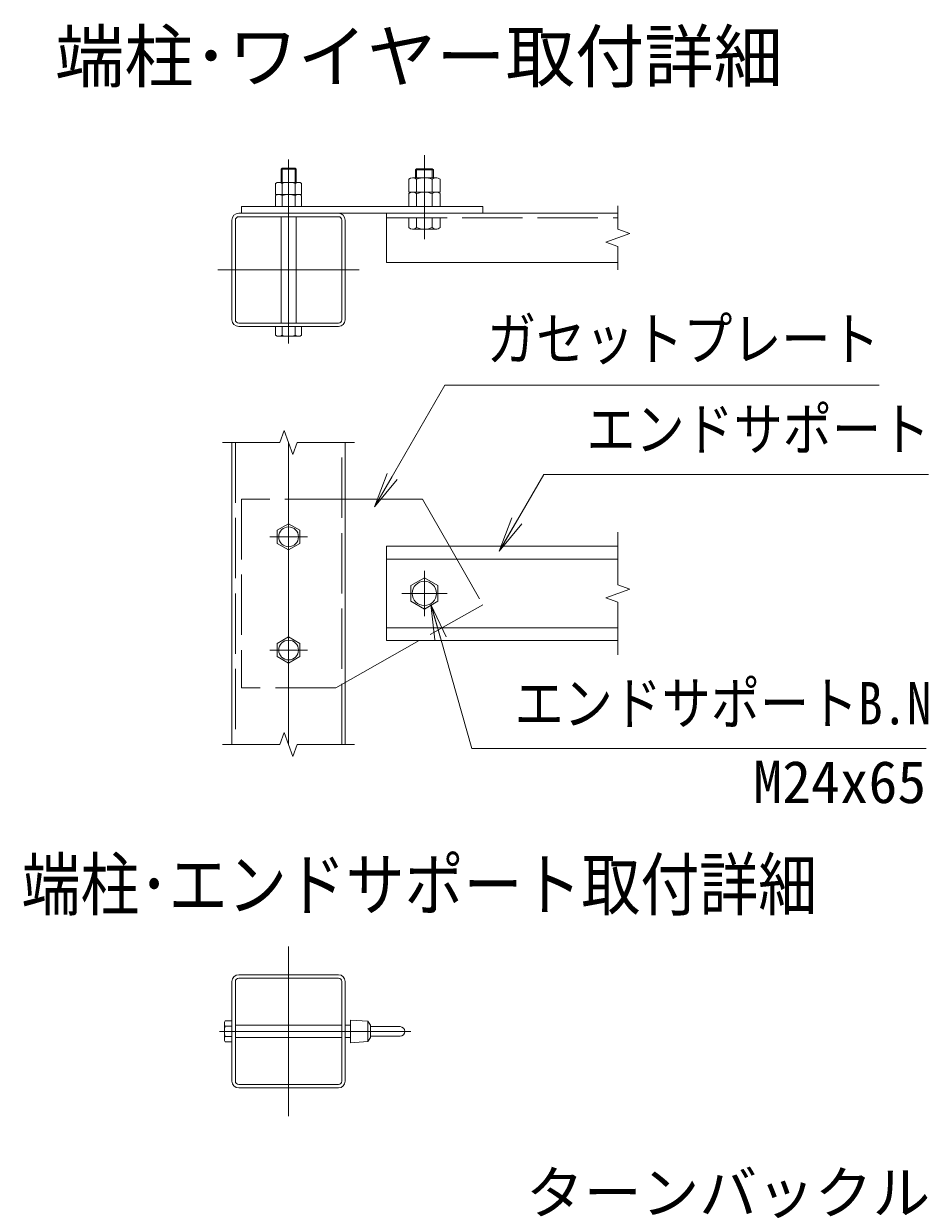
# Model space of a CAD drawing. Units: millimetres at full size; details may follow other scales. Extents: x -14699 to 14701, y -10394 to 10396.
# Drawn here: x 6018 to 9617, y -3172 to 1495 of the extents above; entities that cross this region are included whole.
import ezdxf
from ezdxf.enums import TextEntityAlignment as Align

# ---------------------------------------------------------------- set-up
doc = ezdxf.new("R2010")
doc.units = ezdxf.units.MM
doc.header["$LTSCALE"] = 40
doc.linetypes.add('DASHED', pattern=[7.5, 6, -1.5])
doc.linetypes.add('USER1', pattern=[50.8, 31.75, -6.35, 6.35, -6.35])
for name, color, linetype, lineweight in [('0-0_D-STR1', 1, 'Continuous', 18), ('0-1_D-BMK', 2, 'USER1', 13), ('0-2_D-STR3', 3, 'Continuous', 13), ('0-6_D-STR-DIM', 7, 'Continuous', 13), ('0-7_0', 7, 'Continuous', 18), ('0-9_D-STR-TXT', 7, 'Continuous', 13), ('0-B_D-TTL-TXT', 7, 'Continuous', 13)]:
    doc.layers.add(name, color=color, linetype=linetype, lineweight=lineweight)
doc.styles.add('ＭＳ ゴシック', font='')
doc.styles.get('ＭＳ ゴシック').set_extended_font_data('MS Gothic')

# ---------------------------------------------------------------- blocks, each defined once
blk = doc.blocks.new('_Open')
at = {"layer": '0-7_0'}
blk.add_line((-40, 6.67), (0, 0), dxfattribs=at)
blk.add_lwpolyline([(-40, -6.67), (0, 0), (-40, 0)], dxfattribs=at)

msp = doc.modelspace()

# ---------------------------------------------------------------- linework, layer by layer
at = {"layer": '0-0_D-STR1'}
for p, q in [((6847.54, 713.11), (6847.54, 317.11)), ((6861.04, 713.11), (6861.04, 317.11)), ((7270.54, 740.11), (6874.54, 740.11)), ((7270.54, 726.61), (6874.54, 726.61)), ((7284.04, 317.11), (7284.04, 713.11)), ((7297.54, 317.11), (7297.54, 713.11)), ((7462.54, 740.11), (7462.54, 545.11)), ((7462.54, 740.11), (8381.39, 740.11)), ((7462.54, 545.11), (8381.39, 545.11)), ((6874.54, 303.61), (7270.54, 303.61)), ((6874.54, 290.11), (7270.54, 290.11)), ((6847.54, -170.93), (6847.54, -1370.93)), ((7297.54, -1370.93), (7297.54, -170.93)), ((8381.39, -583.43), (7462.54, -583.43)), ((8381.39, -634.43), (7462.54, -634.43)), ((7462.54, -907.43), (8381.39, -907.43)), ((7270.54, -2286.67), (6874.54, -2286.67)), ((6847.54, -2313.67), (6847.54, -2709.67)), ((6861.04, -2313.67), (6861.04, -2709.67)), ((7270.54, -2300.17), (6874.54, -2300.17)), ((7284.04, -2709.67), (7284.04, -2313.67)), ((7297.54, -2709.67), (7297.54, -2313.67)), ((6874.54, -2723.17), (7270.54, -2723.17)), ((6874.54, -2736.67), (7270.54, -2736.67))]:
    msp.add_line(p, q, dxfattribs=at)
at = {"layer": '0-0_D-STR1', "linetype": 'DASHED'}
for p, q in [((7462.54, 722.11), (8381.39, 722.11)), ((6861.04, -170.93), (6861.04, -1370.93)), ((7284.04, -1370.93), (7284.04, -170.93))]:
    msp.add_line(p, q, dxfattribs=at)
at = {"layer": '0-0_D-STR1'}
msp.add_lwpolyline([(7462.54, -583.43), (7462.54, -958.43), (8381.39, -958.43)], dxfattribs=at)
for centre, radius, start, end in [((6874.54, 713.11), 27, 90, 180), ((6874.54, 713.11), 13.5, 90, 180), ((7270.54, 713.11), 27, 0, 90), ((7270.54, 713.11), 13.5, 0, 90), ((6874.54, 317.11), 27, 180, 270), ((6874.54, 317.11), 13.5, 180, 270), ((7270.54, 317.11), 13.5, 270, 0), ((7270.54, 317.11), 27, 270, 0), ((6874.54, -2313.67), 27, 90, 180), ((7270.54, -2313.67), 27, 0, 90), ((6874.54, -2313.67), 13.5, 90, 180), ((7270.54, -2313.67), 13.5, 0, 90), ((6874.54, -2709.67), 27, 180, 270), ((6874.54, -2709.67), 13.5, 180, 270), ((7270.54, -2709.67), 13.5, 270, 0), ((7270.54, -2709.67), 27, 270, 0)]:
    msp.add_arc(centre, radius, start, end, dxfattribs=at)
at = {"layer": '0-1_D-BMK'}
for p, q in [((7072.54, 221.94), (7072.54, 953.43)), ((7612.54, 637.74), (7612.54, 970.74)), ((6791.29, 515.11), (7353.79, 515.11)), ((7072.54, -1370.93), (7072.54, -170.93)), ((7147.54, -545.93), (6997.54, -545.93)), ((7612.54, -680.93), (7612.54, -860.93)), ((7522.54, -770.93), (7702.54, -770.93)), ((7147.54, -995.93), (6997.54, -995.93)), ((7072.54, -2849.17), (7072.54, -2174.17)), ((6797.92, -2511.67), (7558.9, -2511.67))]:
    msp.add_line(p, q, dxfattribs=at)
at = {"layer": '0-2_D-STR3'}
for p, q in [((7042.54, 916.05), (7046.6, 920.11)), ((7042.54, 863.11), (7042.54, 916.05)), ((7042.54, 916.05), (7102.54, 916.05)), ((7046.6, 920.11), (7098.48, 920.11)), ((7046.6, 863.11), (7046.6, 920.11)), ((7098.48, 863.11), (7098.48, 920.11)), ((7102.54, 916.05), (7098.48, 920.11)), ((7102.54, 863.11), (7102.54, 916.05)), ((7576.54, 912.23), (7581.41, 917.11)), ((7576.54, 881.11), (7576.54, 912.23)), ((7576.54, 912.23), (7648.54, 912.23)), ((7581.41, 917.11), (7643.67, 917.11)), ((7581.41, 881.11), (7581.41, 917.11)), ((7643.67, 881.11), (7643.67, 917.11)), ((7643.67, 917.11), (7648.54, 912.23)), ((7648.54, 881.11), (7648.54, 912.23)), ((7020.64, 815.11), (7020.64, 858.91)), ((7032.85, 863.11), (7111.48, 863.11)), ((7046.59, 815.11), (7046.59, 858.91)), ((7098.49, 815.11), (7098.49, 858.91)), ((7124.44, 858.91), (7124.44, 815.11)), ((7550.14, 824.11), (7550.14, 875.11)), ((7565.46, 881.11), (7661.99, 881.11)), ((7581.34, 824.11), (7581.34, 875.11)), ((7643.74, 824.11), (7643.74, 875.11)), ((7674.94, 875.11), (7674.94, 824.11)), ((7020.64, 815.11), (7124.44, 815.11)), ((7020.64, 767.11), (7020.64, 810.91)), ((7032.85, 815.11), (7111.48, 815.11)), ((7046.59, 767.11), (7046.59, 810.91)), ((7098.49, 767.11), (7098.49, 810.91)), ((7124.44, 810.91), (7124.44, 767.11)), ((7550.14, 824.11), (7674.94, 824.11)), ((7550.14, 767.11), (7550.14, 818.11)), ((7565.46, 824.11), (7661.99, 824.11)), ((7581.34, 767.11), (7581.34, 818.11)), ((7643.74, 767.11), (7643.74, 818.11)), ((7674.94, 818.11), (7674.94, 767.11)), ((6885.04, 767.11), (7845.04, 767.11)), ((6885.04, 767.11), (6885.04, 740.11)), ((7020.64, 767.11), (7124.44, 767.11)), ((7550.14, 767.11), (7674.94, 767.11)), ((7845.04, 767.11), (7845.04, 740.11)), ((6885.04, 740.11), (7845.04, 740.11)), ((7042.54, 303.61), (7042.54, 726.61)), ((7102.54, 303.61), (7102.54, 726.61)), ((7550.14, 722.11), (7674.94, 722.11)), ((7550.14, 683.11), (7550.14, 722.11)), ((7581.34, 683.11), (7581.34, 722.11)), ((7643.74, 683.11), (7643.74, 722.11)), ((7674.94, 683.11), (7674.94, 722.11)), ((7565.46, 677.11), (7661.99, 677.11)), ((7020.64, 290.11), (7124.44, 290.11)), ((7020.64, 255.31), (7020.64, 290.11)), ((7046.59, 255.31), (7046.59, 290.11)), ((7098.49, 255.31), (7098.49, 290.11)), ((7124.44, 255.31), (7124.44, 290.11)), ((7032.85, 251.11), (7111.48, 251.11)), ((7605.04, -395.93), (7297.54, -395.93)), ((7605.04, -395.93), (7712.18, -583.43)), ((7592.43, -958.43), (7260.04, -1145.93)), ((6819.94, -2470.12), (6847.54, -2470.12)), ((6847.54, -2470.12), (6847.54, -2553.22)), ((7318.54, -2466.67), (7318.54, -2556.67)), ((7387.54, -2471.17), (7387.54, -2552.17)), ((6817.54, -2480.05), (6817.54, -2543.05)), ((6847.54, -2490.89), (6819.94, -2490.89)), ((6861.04, -2487.67), (7284.04, -2487.67)), ((7297.54, -2487.67), (7318.54, -2487.67)), ((7397.85, -2487.67), (7397.85, -2535.67)), ((7397.85, -2492.92), (7515.79, -2492.92)), ((6847.54, -2532.44), (6819.94, -2532.44)), ((6819.94, -2553.22), (6847.54, -2553.22)), ((6861.04, -2535.67), (7284.04, -2535.67)), ((7297.54, -2535.67), (7318.54, -2535.67)), ((7318.54, -2556.67), (7387.54, -2552.17)), ((7387.54, -2552.17), (7397.85, -2535.67)), ((7397.85, -2530.42), (7515.79, -2530.42))]:
    msp.add_line(p, q, dxfattribs=at)
at = {"layer": '0-2_D-STR3', "linetype": 'DASHED'}
for p, q in [((7297.54, -395.93), (6885.04, -395.93)), ((6885.04, -395.93), (6885.04, -1145.93)), ((7712.18, -583.43), (7845.04, -815.93)), ((7845.04, -815.93), (7592.43, -958.43)), ((7260.04, -1145.93), (6885.04, -1145.93))]:
    msp.add_line(p, q, dxfattribs=at)
at = {"layer": '0-2_D-STR3'}
for points in [[(7117.49, -519.98), (7072.54, -494.03), (7027.59, -519.98), (7027.59, -571.88), (7072.54, -597.83), (7117.49, -571.88)], [(7558.5, -802.13), (7612.54, -833.33), (7666.58, -802.13), (7666.58, -739.73), (7612.54, -708.53), (7558.5, -739.73)], [(7117.49, -969.98), (7072.54, -944.03), (7027.59, -969.98), (7027.59, -1021.88), (7072.54, -1047.83), (7117.49, -1021.88)]]:
    msp.add_lwpolyline(points, close=True, dxfattribs=at)
msp.add_lwpolyline([(7318.54, -2466.67), (7387.54, -2471.17), (7397.85, -2487.67)], dxfattribs=at)
for centre, radius in [((7072.54, -545.93), 39.31), ((7612.54, -770.93), 48.27), ((7072.54, -995.93), 39.31)]:
    msp.add_circle(centre, radius, dxfattribs=at)
for centre, radius, start, end in [((7033.61, 841.03), 22.09, 54.01973, 125.98027), ((7072.54, 780.84), 82.27, 71.61284, 108.38716), ((7111.46, 840.96), 22.14, 54.12648, 125.87352), ((7565.74, 857.83), 23.27, 47.91412, 132.08588), ((7612.54, 796.99), 84.12, 68.22895, 111.77105), ((7659.34, 858.41), 22.85, 46.94085, 133.05915), ((7033.61, 793.03), 22.09, 54.01973, 125.98027), ((7072.54, 732.84), 82.27, 71.61284, 108.38716), ((7111.46, 792.96), 22.14, 54.12648, 125.87352), ((7565.74, 800.83), 23.27, 47.91412, 132.08588), ((7612.54, 739.99), 84.12, 68.22895, 111.77105), ((7659.34, 801.41), 22.85, 46.94085, 133.05915), ((7565.74, 700.38), 23.27, 227.91412, 312.08588), ((7612.54, 761.23), 84.12, 248.22895, 291.77105), ((7659.34, 699.8), 22.85, 226.94085, 313.05915), ((7033.61, 273.18), 22.09, 234.01973, 305.98027), ((7072.54, 333.37), 82.27, 251.61284, 288.38716), ((7111.46, 273.25), 22.14, 234.12648, 305.87352), ((6841.18, -2480.5), 23.64, 153.93467, 206.06533), ((6908.66, -2511.67), 91.12, 166.82041, 193.17959), ((7515.79, -2511.67), 18.75, 270, 90), ((6841.21, -2542.83), 23.67, 153.96929, 206.03071)]:
    msp.add_arc(centre, radius, start, end, dxfattribs=at)
at = {"layer": '0-6_D-STR-DIM'}
for p, q in [((8381.39, 769.36), (8381.39, 677.23)), ((8428.96, 659.92), (8333.82, 625.29)), ((8381.39, 677.23), (8428.96, 659.92)), ((8333.82, 625.29), (8381.39, 607.97)), ((8381.39, 607.97), (8381.39, 515.86)), ((7055.22, -123.36), (7037.91, -170.93)), ((7089.85, -218.5), (7055.22, -123.36)), ((6810.04, -170.93), (7037.91, -170.93)), ((7107.17, -170.93), (7089.85, -218.5)), ((7107.17, -170.93), (7335.04, -170.93)), ((8381.39, -527.18), (8381.39, -736.3)), ((8381.39, -736.3), (8428.96, -753.61)), ((8428.96, -753.61), (8333.82, -788.24)), ((8333.82, -788.24), (8381.39, -805.56)), ((8381.39, -805.56), (8381.39, -1014.68)), ((7055.22, -1323.36), (7037.91, -1370.93)), ((7089.85, -1418.5), (7055.22, -1323.36)), ((6810.04, -1370.93), (7037.91, -1370.93)), ((7107.17, -1370.93), (7089.85, -1418.5)), ((7107.17, -1370.93), (7335.04, -1370.93))]:
    msp.add_line(p, q, dxfattribs=at)
at = {"layer": '0-9_D-STR-TXT'}
for points in [[(9420.63, 57.02), (7694.05, 57.02), (7415.49, -425.46)], [(9617.09, -297.88), (8086.83, -297.88), (7911.32, -601.86)], [(9608.3, -1387.48), (7800.88, -1387.48), (7639.19, -816.42)]]:
    msp.add_lwpolyline(points, dxfattribs=at)

# ---------------------------------------------------------------- block references
at = {"layer": '0-9_D-STR-TXT', "xscale": 3.5, "yscale": 3.5}
for p, rotation in [((7414.49, -427.2), 240), ((7910.32, -603.59), 240), ((7638.64, -814.5), 105.80906)]:
    msp.add_blockref('_Open', p, dxfattribs=dict(at, rotation=rotation))

# ---------------------------------------------------------------- texts
at = {"layer": '0-9_D-STR-TXT', "style": 'ＭＳ ゴシック', "width": 0.85}
for s, p in [('ガセットプレート', (7861.62, 105.96)), ('エンドサポート', (8257.06, -252.5)), ('エンドサポートB.N', (7971.12, -1342.09))]:
    msp.add_text(s, height=168.3, dxfattribs=at).set_placement(p, align=Align.BOTTOM_LEFT)
at = {"layer": '0-9_D-STR-TXT', "style": 'ＭＳ ゴシック'}
for s, p in [('M24x65', (8920.64, -1654.9)), ('ターンバックル', (8016.89, -3287.33))]:
    msp.add_text(s, height=168.3, dxfattribs=at).set_placement(p, align=Align.BOTTOM_LEFT)
at = {"layer": '0-B_D-TTL-TXT', "style": 'ＭＳ ゴシック'}
msp.add_text('端柱･ワイヤー取付詳細', height=202.1, dxfattribs=at).set_placement((6143.74, 1201.83), align=Align.BOTTOM_LEFT)
at = {"layer": '0-B_D-TTL-TXT', "style": 'ＭＳ ゴシック', "width": 0.85}
msp.add_text('端柱･エンドサポート取付詳細', height=202.1, dxfattribs=at).set_placement((6010.7, -2089.71), align=Align.BOTTOM_LEFT)

doc.saveas('drawing.dxf')
